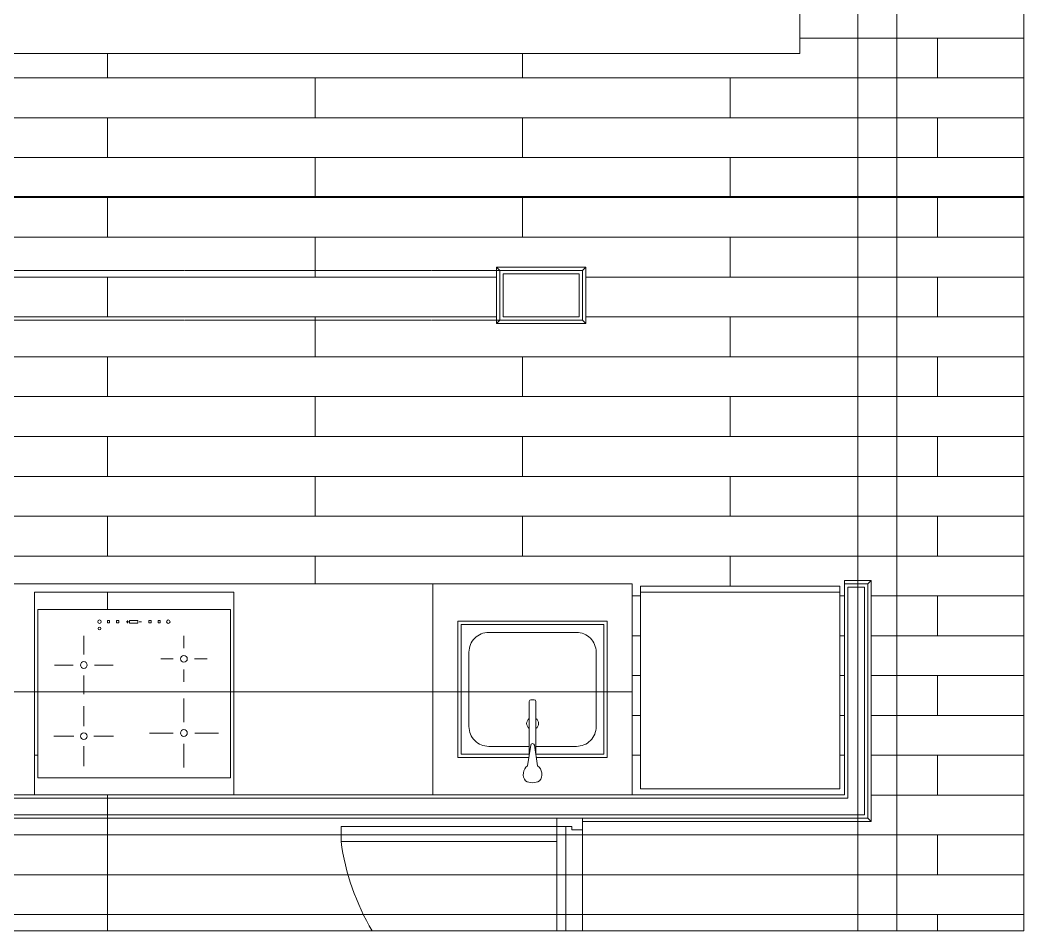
# Model space of a CAD drawing. Header units: centimetres. Extents: x -16179 to 12840, y -10704 to 3856.
# Drawn here: x -1781 to -1478.7, y -2438.7 to -2164.3 of the extents above; entities that cross this region are included whole.
import ezdxf

# ---------------------------------------------------------------- set-up
doc = ezdxf.new("R2010")
doc.units = ezdxf.units.CM
doc.header["$MEASUREMENT"] = 0
doc.linetypes.add('Tratteggio', pattern=[0.032, 0.016, -0.016])
for name, color, linetype, lineweight in [('0_Num_Penna__7_Num_Penna__7_Num_Penna__7', 7, 'Continuous', 18), ('A-FURN_Num_Penna__252_Num_Penna__252_Num_Penna__10_Num_Penna__252_Num_Penna__252_Num_Penna__252_Num_Penna__252_Num_Penna__252_Num_Penna__252_Num_Penna__252_Num_Penna__252_Num_Penna__252', 252, 'Continuous', 18), ('AA - linee quote_Num_Penna__1_Num_Penna__255_Num_Penna__255_Num_Penna__12_Num_Penna__12_Num_Penna__12_Num_Penna__12_Num_Penna__12_Num_Penna__12_Num_Penna__12', 12, 'Continuous', 18), ('AA - linee quote_Num_Penna__1_Num_Penna__255_Num_Penna__255_Num_Penna__255_Num_Penna__255_Num_Penna__255_Num_Penna__255_Num_Penna__255_Num_Penna__20_Num_Penna__20', 20, 'Continuous', 18), ('AA - linee quote_Num_Penna__3_Num_Penna__3_Num_Penna__3_Num_Penna__3_Num_Penna__3_Num_Penna__3_Num_Penna__3_Num_Penna__3_Num_Penna__3_Num_Penna__3', 3, 'Continuous', 18), ('AA - linee quote_Num_Penna__6_Num_Penna__6_Num_Penna__6_Num_Penna__6_Num_Penna__6_Num_Penna__6_Num_Penna__6_Num_Penna__6_Num_Penna__6_Num_Penna__6', 6, 'Continuous', 18), ('AA - montanti_Num_Penna__7_Num_Penna__7_Num_Penna__7_Num_Penna__7_Num_Penna__7_Num_Penna__7_Num_Penna__7_Num_Penna__7_Num_Penna__7_Num_Penna__7', 7, 'Continuous', 18), ('AA - pareti sezionate_Num_Penna__254_Num_Penna__254_Num_Penna__254_Num_Penna__254_Num_Penna__254_Num_Penna__254_Num_Penna__254_Num_Penna__254_Num_Penna__254_Num_Penna__254', 254, 'Continuous', 18), ('AA - pareti sezionate_Num_Penna__7_Num_Penna__7_Num_Penna__7_Num_Penna__7_Num_Penna__7_Num_Penna__7_Num_Penna__7_Num_Penna__7_Num_Penna__20_Num_Penna__20', 20, 'Continuous', 18), ('AA - pareti sezionate_Num_Penna__7_Num_Penna__7_Num_Penna__7_Num_Penna__7_Num_Penna__7_Num_Penna__7_Num_Penna__7_Num_Penna__7_Num_Penna__7_Num_Penna__7', 7, 'Continuous', 18), ('AA - serramenti e porte_Num_Penna__4_Num_Penna__4_Num_Penna__4_Num_Penna__4_Num_Penna__4_Num_Penna__4_Num_Penna__4_Num_Penna__4_Num_Penna__4_Num_Penna__4', 4, 'Continuous', 18), ('AA- arredo_Num_Penna__8_Num_Penna__8_Num_Penna__8_Num_Penna__8_Num_Penna__8_Num_Penna__8_Num_Penna__8_Num_Penna__8_Num_Penna__8_Num_Penna__8', 8, 'Continuous', 18), ('IKE120015-t1_Num_Penna__251_Num_Penna__254_Num_Penna__254_Num_Penna__254_Num_Penna__254_Num_Penna__254_Num_Penna__254_Num_Penna__254_Num_Penna__254_Num_Penna__254_Num_Penna__254', 254, 'Continuous', 18), ('IKE120015-t1_Num_Penna__251_Num_Penna__6_Num_Penna__6_Num_Penna__6_Num_Penna__6_Num_Penna__6_Num_Penna__6_Num_Penna__6_Num_Penna__6_Num_Penna__6_Num_Penna__6', 6, 'Continuous', 18)]:
    doc.layers.add(name, color=color, linetype=linetype, lineweight=lineweight)
doc.layers.add('A-WALL-FULL_Num_Penna__7_Num_Penna__7_Num_Penna__7_Num_Penna__7_Num_Penna__7_Num_Penna__7_Num_Penna__7_Num_Penna__7_Num_Penna__10_Num_Penna__11_Num_Penna__13', color=7, linetype='Continuous', lineweight=18, true_color=0x636466)
doc.layers.add('elementi incassati_Num_Penna__10_Num_Penna__11_Num_Penna__13', color=7, linetype='Continuous', lineweight=18, true_color=0x636466)

msp = doc.modelspace()

# ---------------------------------------------------------------- linework, layer by layer
at = {"layer": '0_Num_Penna__7_Num_Penna__7_Num_Penna__7', "color": 7, "linetype": 'Continuous', "lineweight": 18}
for p, q in [((-1627.66, -2385.51), (-1627.66, -2369.59)), ((-1627.16, -2369.09), (-1626.16, -2369.09)), ((-1625.66, -2369.59), (-1625.66, -2385.7)), ((-1627.24, -2382.79), (-1628.18, -2388.94)), ((-1626.1, -2382.79), (-1625.16, -2388.94))]:
    msp.add_line(p, q, dxfattribs=at)
for centre, radius, start, end in [((-1627.16, -2369.59), 0.5, 90, 180), ((-1626.16, -2369.59), 0.5, 0, 90), ((-1626.67, -2382.86), 0.572, 7.201, 172.799), ((-1626.3, -2391.51), 3.18, 126.1996, 218.6146), ((-1627.04, -2391.51), 3.18, 321.3854, 53.8004), ((-1626.67, -2389.78), 4.28, 240.293, 299.707)]:
    msp.add_arc(centre, radius, start, end, dxfattribs=at)
at = {"layer": 'A-FURN_Num_Penna__252_Num_Penna__252_Num_Penna__10_Num_Penna__252_Num_Penna__252_Num_Penna__252_Num_Penna__252_Num_Penna__252_Num_Penna__252_Num_Penna__252_Num_Penna__252_Num_Penna__252', "color": 252, "linetype": 'Continuous', "lineweight": 18}
msp.add_line((-1596.67, -2366.69), (-1827.67, -2366.69), dxfattribs=at)
at = {"layer": 'A-WALL-FULL_Num_Penna__7_Num_Penna__7_Num_Penna__7_Num_Penna__7_Num_Penna__7_Num_Penna__7_Num_Penna__7_Num_Penna__7_Num_Penna__10_Num_Penna__11_Num_Penna__13', "color": 251, "linetype": 'Continuous', "lineweight": 18, "true_color": 0x636466}
for p, q in [((-1649.17, -2386.44), (-1649.17, -2345.44)), ((-1649.17, -2345.44), (-1604.17, -2345.44)), ((-1604.17, -2386.44), (-1604.17, -2345.44)), ((-1649.17, -2386.44), (-1627.8, -2386.44)), ((-1625.54, -2386.44), (-1604.17, -2386.44))]:
    msp.add_line(p, q, dxfattribs=at)
at = {"layer": 'AA - linee quote_Num_Penna__1_Num_Penna__255_Num_Penna__255_Num_Penna__12_Num_Penna__12_Num_Penna__12_Num_Penna__12_Num_Penna__12_Num_Penna__12_Num_Penna__12', "color": 12, "linetype": 'Continuous', "lineweight": 18}
for p, q in [((-1516.94, -2438.69), (-1516.94, -1904.77)), ((-2175.11, -2217.5), (-1478.67, -2217.5))]:
    msp.add_line(p, q, dxfattribs=at)
at = {"layer": 'AA - linee quote_Num_Penna__1_Num_Penna__255_Num_Penna__255_Num_Penna__255_Num_Penna__255_Num_Penna__255_Num_Penna__255_Num_Penna__255_Num_Penna__20_Num_Penna__20', "color": 20, "linetype": 'Continuous', "lineweight": 18}
for p, q in [((-1637.52, -2238.77), (-1636.52, -2239.77)), ((-1611.67, -2239.77), (-1610.67, -2238.77)), ((-1636.52, -2254.77), (-1637.52, -2255.77)), ((-1611.67, -2254.77), (-1610.67, -2255.77)), ((-1532.67, -2333.19), (-1532.67, -2334.19)), ((-1524.67, -2333.19), (-1525.67, -2334.19)), ((-1525.67, -2404.77), (-1524.67, -2405.77))]:
    msp.add_line(p, q, dxfattribs=at)
at = {"layer": 'AA - linee quote_Num_Penna__3_Num_Penna__3_Num_Penna__3_Num_Penna__3_Num_Penna__3_Num_Penna__3_Num_Penna__3_Num_Penna__3_Num_Penna__3_Num_Penna__3', "color": 3, "linetype": 'Continuous', "lineweight": 18}
msp.add_line((-1528.67, -2438.69), (-1528.67, -1904.77), dxfattribs=at)
at = {"layer": 'AA - linee quote_Num_Penna__6_Num_Penna__6_Num_Penna__6_Num_Penna__6_Num_Penna__6_Num_Penna__6_Num_Penna__6_Num_Penna__6_Num_Penna__6_Num_Penna__6', "color": 6, "linetype": 'Continuous', "lineweight": 18}
msp.add_line((-1478.67, -2438.69), (-1478.67, -1904.77), dxfattribs=at)
at = {"layer": 'AA - montanti_Num_Penna__7_Num_Penna__7_Num_Penna__7_Num_Penna__7_Num_Penna__7_Num_Penna__7_Num_Penna__7_Num_Penna__7_Num_Penna__7_Num_Penna__7', "color": 7, "linetype": 'Continuous', "lineweight": 18, "flags": 128}
for points in [[(-1614.87, -2404.77), (-1619.37, -2404.77), (-1619.37, -2407.27), (-1614.87, -2407.27)], [(-1614.87, -2407.27), (-1614.87, -2408.27), (-1611.67, -2408.27), (-1611.67, -2404.77), (-1614.87, -2404.77)]]:
    msp.add_lwpolyline(points, dxfattribs=at)
at = {"layer": 'AA - pareti sezionate_Num_Penna__254_Num_Penna__254_Num_Penna__254_Num_Penna__254_Num_Penna__254_Num_Penna__254_Num_Penna__254_Num_Penna__254_Num_Penna__254_Num_Penna__254', "color": 254, "linetype": 'Continuous', "lineweight": 18}
for p, q in [((-1546.17, -2169.77), (-1478.67, -2169.77)), ((-1504.67, -2169.77), (-1504.67, -2181.77)), ((-1754.67, -2174.38), (-1754.67, -2181.77)), ((-1629.67, -2174.38), (-1629.67, -2181.77)), ((-2027.44, -2181.77), (-1478.67, -2181.77)), ((-1692.17, -2181.77), (-1692.17, -2193.77)), ((-1567.17, -2181.77), (-1567.17, -2193.77)), ((-2128.67, -2193.77), (-1478.67, -2193.77)), ((-1754.67, -2193.77), (-1754.67, -2205.77)), ((-1629.67, -2193.77), (-1629.67, -2205.77)), ((-1504.67, -2193.77), (-1504.67, -2205.77)), ((-2128.67, -2205.77), (-1478.67, -2205.77)), ((-1692.17, -2205.77), (-1692.17, -2217.77)), ((-1567.17, -2205.77), (-1567.17, -2217.77)), ((-2128.67, -2217.77), (-1478.67, -2217.77)), ((-1754.67, -2217.77), (-1754.67, -2229.77)), ((-1629.67, -2217.77), (-1629.67, -2229.77)), ((-1504.67, -2217.77), (-1504.67, -2229.77)), ((-2128.67, -2229.77), (-1478.67, -2229.77)), ((-1692.17, -2229.77), (-1692.17, -2241.77)), ((-1567.17, -2229.77), (-1567.17, -2241.77)), ((-1815.67, -2241.77), (-1637.52, -2241.77)), ((-1754.67, -2241.77), (-1754.67, -2253.77)), ((-1610.67, -2241.77), (-1478.67, -2241.77)), ((-1504.67, -2241.77), (-1504.67, -2253.77)), ((-1815.67, -2253.77), (-1637.52, -2253.77)), ((-1692.17, -2253.77), (-1692.17, -2265.77)), ((-1610.67, -2253.77), (-1478.67, -2253.77)), ((-1567.17, -2253.77), (-1567.17, -2265.77)), ((-1826.67, -2265.77), (-1478.67, -2265.77)), ((-1754.67, -2265.77), (-1754.67, -2277.77)), ((-1629.67, -2265.77), (-1629.67, -2277.77)), ((-1504.67, -2265.77), (-1504.67, -2277.77)), ((-1826.67, -2277.77), (-1478.67, -2277.77)), ((-1692.17, -2277.77), (-1692.17, -2289.77)), ((-1567.17, -2277.77), (-1567.17, -2289.77)), ((-1826.67, -2289.77), (-1478.67, -2289.77)), ((-1754.67, -2289.77), (-1754.67, -2301.77)), ((-1629.67, -2289.77), (-1629.67, -2301.77)), ((-1504.67, -2289.77), (-1504.67, -2301.77)), ((-1826.67, -2301.77), (-1478.67, -2301.77)), ((-1692.17, -2301.77), (-1692.17, -2313.77)), ((-1567.17, -2301.77), (-1567.17, -2313.77)), ((-1826.67, -2313.77), (-1478.67, -2313.77)), ((-1754.67, -2313.77), (-1754.67, -2325.77)), ((-1629.67, -2313.77), (-1629.67, -2325.77)), ((-1504.67, -2313.77), (-1504.67, -2325.77)), ((-1826.67, -2325.77), (-1478.67, -2325.77)), ((-1692.17, -2325.77), (-1692.17, -2334.19)), ((-1567.17, -2325.77), (-1567.17, -2334.89)), ((-1754.67, -2336.69), (-1754.67, -2341.83)), ((-1596.67, -2337.77), (-1594.17, -2337.77)), ((-1534.17, -2337.77), (-1532.67, -2337.77)), ((-1524.67, -2337.77), (-1478.67, -2337.77)), ((-1504.67, -2337.77), (-1504.67, -2349.77)), ((-1596.67, -2349.77), (-1594.17, -2349.77)), ((-1534.17, -2349.77), (-1532.67, -2349.77)), ((-1524.67, -2349.77), (-1478.67, -2349.77)), ((-1596.67, -2361.77), (-1594.17, -2361.77)), ((-1534.17, -2361.77), (-1532.67, -2361.77)), ((-1524.67, -2361.77), (-1478.67, -2361.77)), ((-1504.67, -2361.77), (-1504.67, -2373.77)), ((-1596.67, -2373.77), (-1594.17, -2373.77)), ((-1534.17, -2373.77), (-1532.67, -2373.77)), ((-1524.67, -2373.77), (-1478.67, -2373.77)), ((-1776.67, -2385.77), (-1775.67, -2385.77)), ((-1596.67, -2385.77), (-1594.17, -2385.77)), ((-1534.17, -2385.77), (-1532.67, -2385.77)), ((-1524.67, -2385.77), (-1478.67, -2385.77)), ((-1504.67, -2385.77), (-1504.67, -2397.77)), ((-1754.67, -2397.69), (-1754.67, -2438.69)), ((-1524.67, -2397.77), (-1478.67, -2397.77)), ((-1827.67, -2409.77), (-1478.67, -2409.77)), ((-1504.67, -2409.77), (-1504.67, -2421.77)), ((-1827.67, -2421.77), (-1478.67, -2421.77)), ((-1827.67, -2433.77), (-1478.67, -2433.77)), ((-1504.67, -2433.77), (-1504.67, -2438.69))]:
    msp.add_line(p, q, dxfattribs=at)
at = {"layer": 'AA - pareti sezionate_Num_Penna__7_Num_Penna__7_Num_Penna__7_Num_Penna__7_Num_Penna__7_Num_Penna__7_Num_Penna__7_Num_Penna__7_Num_Penna__20_Num_Penna__20', "color": 20, "linetype": 'Continuous', "lineweight": 18}
for p, q in [((-1637.52, -2238.77), (-1610.67, -2238.77)), ((-1637.52, -2255.77), (-1637.52, -2238.77)), ((-1610.67, -2238.77), (-1610.67, -2255.77)), ((-1637.52, -2255.77), (-1610.67, -2255.77)), ((-1524.67, -2333.19), (-1532.67, -2333.19)), ((-1524.67, -2405.77), (-1524.67, -2333.19)), ((-1524.67, -2405.77), (-1611.67, -2405.77))]:
    msp.add_line(p, q, dxfattribs=at)
at = {"layer": 'AA - pareti sezionate_Num_Penna__7_Num_Penna__7_Num_Penna__7_Num_Penna__7_Num_Penna__7_Num_Penna__7_Num_Penna__7_Num_Penna__7_Num_Penna__7_Num_Penna__7', "color": 7, "linetype": 'Continuous', "lineweight": 18}
for p, q in [((-1636.52, -2254.77), (-1636.52, -2239.77)), ((-1636.52, -2239.77), (-1611.67, -2239.77)), ((-1611.67, -2239.77), (-1611.67, -2254.77)), ((-1635.52, -2240.77), (-1612.67, -2240.77)), ((-1635.52, -2253.77), (-1635.52, -2240.77)), ((-1612.67, -2240.77), (-1612.67, -2253.77)), ((-1636.52, -2254.77), (-1611.67, -2254.77)), ((-1635.52, -2253.77), (-1612.67, -2253.77)), ((-1525.67, -2334.19), (-1532.67, -2334.19)), ((-1532.67, -2334.19), (-1532.67, -2397.69)), ((-1525.67, -2404.77), (-1525.67, -2334.19)), ((-1531.67, -2335.19), (-1531.67, -2398.69)), ((-1526.67, -2335.19), (-1531.67, -2335.19)), ((-1526.67, -2403.77), (-1526.67, -2335.19)), ((-1532.67, -2397.69), (-1827.67, -2397.69)), ((-1531.67, -2398.69), (-1828.67, -2398.69)), ((-1526.67, -2403.77), (-1840.17, -2403.77)), ((-1525.67, -2404.77), (-1832.13, -2404.77))]:
    msp.add_line(p, q, dxfattribs=at)
at = {"layer": 'AA - serramenti e porte_Num_Penna__4_Num_Penna__4_Num_Penna__4_Num_Penna__4_Num_Penna__4_Num_Penna__4_Num_Penna__4_Num_Penna__4_Num_Penna__4_Num_Penna__4', "color": 4, "linetype": 'Continuous', "lineweight": 18}
for p, q in [((-1684.37, -2407.27), (-1619.37, -2407.27)), ((-1684.37, -2411.77), (-1684.37, -2407.27)), ((-1619.37, -2407.27), (-1619.37, -2411.77)), ((-1619.37, -2411.77), (-1619.37, -2407.27)), ((-1619.37, -2411.77), (-1619.37, -2407.27)), ((-1619.37, -2411.77), (-1684.37, -2411.77))]:
    msp.add_line(p, q, dxfattribs=at)
msp.add_arc((-1611.72, -2401.58), 73.36, 187.9857, 210.3879, dxfattribs=at)
at = {"layer": 'AA- arredo_Num_Penna__8_Num_Penna__8_Num_Penna__8_Num_Penna__8_Num_Penna__8_Num_Penna__8_Num_Penna__8_Num_Penna__8_Num_Penna__8_Num_Penna__8', "color": 8, "linetype": 'Continuous', "lineweight": 18}
for p, q in [((-1546.17, -2174.38), (-1546.17, -2018.38)), ((-1817.17, -2174.38), (-1546.17, -2174.38)), ((-1637.52, -2253.77), (-1815.67, -2253.77)), ((-1596.67, -2334.19), (-1827.67, -2334.19)), ((-1656.67, -2397.69), (-1656.67, -2334.19)), ((-1596.67, -2397.69), (-1596.67, -2334.19)), ((-1776.67, -2397.69), (-1776.67, -2336.69)), ((-1716.67, -2336.69), (-1776.67, -2336.69)), ((-1716.67, -2397.69), (-1716.67, -2336.69)), ((-1534.17, -2334.89), (-1594.17, -2334.89)), ((-1594.17, -2395.89), (-1594.17, -2334.89)), ((-1534.17, -2336.69), (-1594.17, -2336.69)), ((-1534.17, -2395.89), (-1534.17, -2334.89)), ((-1775.67, -2392.56), (-1775.67, -2341.83)), ((-1775.67, -2341.83), (-1717.67, -2341.83)), ((-1717.67, -2341.83), (-1717.67, -2392.56)), ((-1754.74, -2345.89), (-1754.74, -2345.22)), ((-1754.74, -2345.22), (-1754.08, -2345.22)), ((-1754.08, -2345.89), (-1754.74, -2345.89)), ((-1754.08, -2345.22), (-1754.08, -2345.89)), ((-1752.02, -2345.89), (-1752.02, -2345.22)), ((-1752.02, -2345.22), (-1751.35, -2345.22)), ((-1751.35, -2345.89), (-1752.02, -2345.89)), ((-1751.35, -2345.22), (-1751.35, -2345.89)), ((-1748.29, -2345.57), (-1749.05, -2345.57)), ((-1748.69, -2345.97), (-1748.69, -2345.19)), ((-1748.09, -2345.96), (-1748.09, -2345.22)), ((-1748.09, -2345.22), (-1745.53, -2345.22)), ((-1745.53, -2345.96), (-1748.09, -2345.96)), ((-1745.53, -2345.22), (-1745.53, -2345.96)), ((-1744.44, -2345.63), (-1745.22, -2345.63)), ((-1742.26, -2345.89), (-1742.26, -2345.22)), ((-1742.26, -2345.22), (-1741.59, -2345.22)), ((-1741.59, -2345.89), (-1742.26, -2345.89)), ((-1741.59, -2345.22), (-1741.59, -2345.89)), ((-1739.48, -2345.89), (-1739.48, -2345.22)), ((-1739.48, -2345.22), (-1738.82, -2345.22)), ((-1738.82, -2345.89), (-1739.48, -2345.89)), ((-1738.82, -2345.22), (-1738.82, -2345.89)), ((-1761.84, -2355.43), (-1761.84, -2349.81)), ((-1731.69, -2353.51), (-1731.69, -2349.76)), ((-1734.9, -2356.72), (-1738.65, -2356.72)), ((-1728.48, -2356.72), (-1724.73, -2356.72)), ((-1765.01, -2358.6), (-1770.63, -2358.6)), ((-1758.66, -2358.6), (-1753.04, -2358.6)), ((-1731.69, -2359.93), (-1731.69, -2363.68)), ((-1761.84, -2361.77), (-1761.84, -2367.39)), ((-1731.69, -2375.8), (-1731.69, -2368.68)), ((-1761.86, -2377.03), (-1761.86, -2371.03)), ((-1734.96, -2379.08), (-1742.08, -2379.08)), ((-1728.42, -2379.08), (-1721.3, -2379.08)), ((-1764.87, -2380.04), (-1770.87, -2380.04)), ((-1758.85, -2380.04), (-1752.86, -2380.04)), ((-1731.69, -2382.35), (-1731.69, -2389.47)), ((-1761.86, -2383.05), (-1761.86, -2389.04)), ((-1717.67, -2392.56), (-1775.67, -2392.56)), ((-1534.17, -2395.89), (-1594.17, -2395.89))]:
    msp.add_line(p, q, dxfattribs=at)
at = {"layer": 'AA- arredo_Num_Penna__8_Num_Penna__8_Num_Penna__8_Num_Penna__8_Num_Penna__8_Num_Penna__8_Num_Penna__8_Num_Penna__8_Num_Penna__8_Num_Penna__8', "color": 8, "linetype": 'Tratteggio', "lineweight": 18}
for p, q in [((-1816.67, -2239.77), (-1636.52, -2239.77)), ((-1816.67, -2254.77), (-1636.52, -2254.77))]:
    msp.add_line(p, q, dxfattribs=at)
at = {"layer": 'AA- arredo_Num_Penna__8_Num_Penna__8_Num_Penna__8_Num_Penna__8_Num_Penna__8_Num_Penna__8_Num_Penna__8_Num_Penna__8_Num_Penna__8_Num_Penna__8', "color": 8, "linetype": 'Continuous', "lineweight": 18}
for centre, radius in [((-1757.14, -2345.55), 0.521), ((-1736.4, -2345.55), 0.521), ((-1757.14, -2347.6), 0.389), ((-1761.84, -2358.6), 1.01), ((-1731.69, -2356.72), 1.01), ((-1761.86, -2380.04), 1.01), ((-1731.69, -2379.08), 1.01)]:
    msp.add_circle(centre, radius, dxfattribs=at)
at = {"layer": 'elementi incassati_Num_Penna__10_Num_Penna__11_Num_Penna__13', "color": 251, "linetype": 'Continuous', "lineweight": 18, "true_color": 0x636466, "flags": 128}
for points in [[(-1605.17, -2346.44), (-1648.17, -2346.44)], [(-1627.65, -2385.44), (-1648.17, -2385.44), (-1648.17, -2346.44)], [(-1605.17, -2346.44), (-1605.17, -2385.44), (-1625.7, -2385.44)]]:
    msp.add_lwpolyline(points, dxfattribs=at)
msp.add_lwpolyline([(-1627.66, -2383.1), (-1639.88, -2383.1, -0.414214), (-1645.83, -2377.15), (-1645.83, -2354.73, -0.414214), (-1639.88, -2348.79), (-1613.46, -2348.79, -0.414214), (-1607.52, -2354.73), (-1607.52, -2377.15, -0.414214), (-1613.46, -2383.1), (-1625.66, -2383.1)], format="xyb", dxfattribs=at)
at = {"layer": 'elementi incassati_Num_Penna__10_Num_Penna__11_Num_Penna__13', "color": 251, "linetype": 'Continuous', "lineweight": 18, "true_color": 0x636466}
for start, end in [(123.4656, 236.5344), (304.6056, 55.3944)]:
    msp.add_arc((-1626.67, -2376.22), 1.79, start, end, dxfattribs=at)
at = {"layer": 'IKE120015-t1_Num_Penna__251_Num_Penna__254_Num_Penna__254_Num_Penna__254_Num_Penna__254_Num_Penna__254_Num_Penna__254_Num_Penna__254_Num_Penna__254_Num_Penna__254_Num_Penna__254', "color": 254, "linetype": 'Continuous', "lineweight": 18}
for p, q in [((-1815.67, -2253.77), (-1637.52, -2253.77)), ((-1596.67, -2373.77), (-1594.17, -2373.77)), ((-1534.17, -2373.77), (-1532.67, -2373.77)), ((-1619.37, -2407.27), (-1619.37, -2438.69)), ((-1616.67, -2438.69), (-1616.67, -2407.27)), ((-1611.67, -2408.27), (-1611.67, -2438.69))]:
    msp.add_line(p, q, dxfattribs=at)
at = {"layer": 'IKE120015-t1_Num_Penna__251_Num_Penna__6_Num_Penna__6_Num_Penna__6_Num_Penna__6_Num_Penna__6_Num_Penna__6_Num_Penna__6_Num_Penna__6_Num_Penna__6_Num_Penna__6', "color": 6, "linetype": 'Continuous', "lineweight": 18}
msp.add_line((-2193.67, -2438.69), (-1478.67, -2438.69), dxfattribs=at)

doc.saveas('drawing.dxf')
